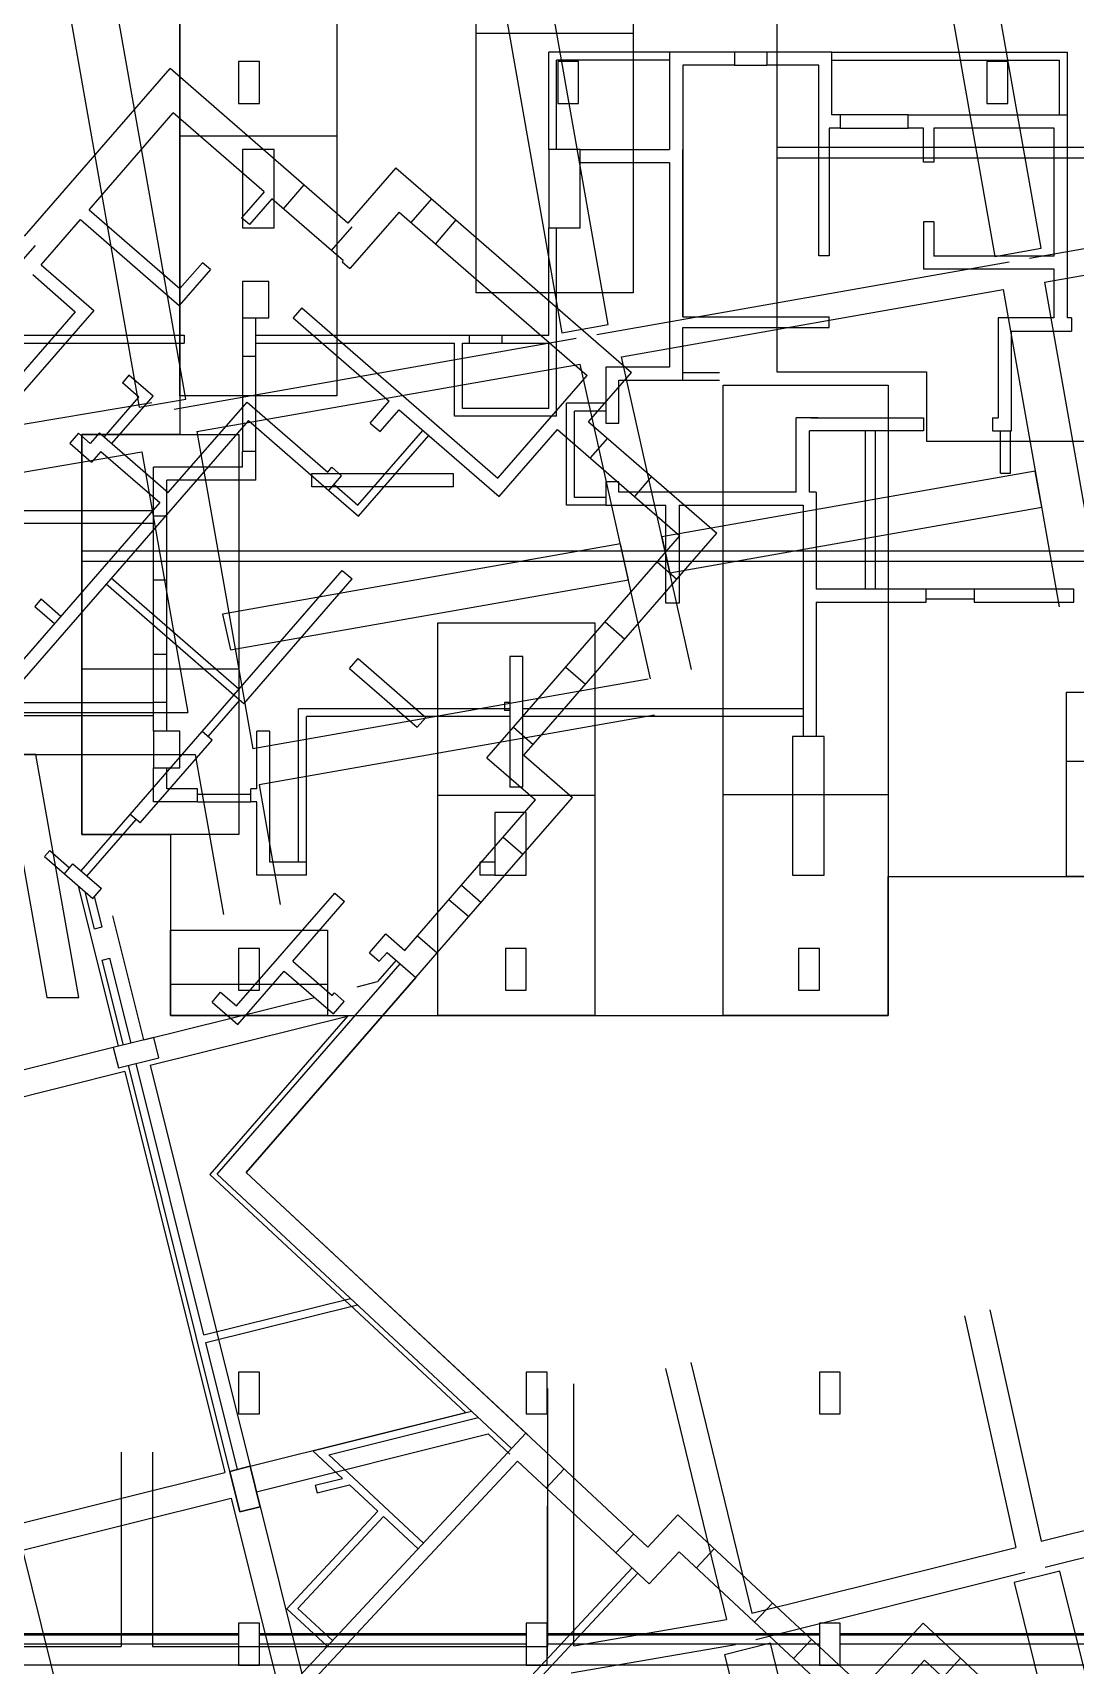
# Model space of a CAD drawing. Header units: metres. Extents: x -681087 to 1033303, y 74272 to 2630761.
# Drawn here: x 154751 to 174675, y 2305004 to 2336212 of the extents above; entities that cross this region are included whole.
import ezdxf

# ---------------------------------------------------------------- set-up
doc = ezdxf.new("R2010")
doc.units = ezdxf.units.M
for name, color, linetype in [('SKELETON_CLEAN', 7, 'Continuous'), ('SKELETON_ISOLATED', 1, 'Continuous'), ('SKELETON_ORIGINAL', 8, 'Continuous')]:
    doc.layers.add(name, color=color, linetype=linetype)

msp = doc.modelspace()

# ---------------------------------------------------------------- linework, layer by layer
at = {"layer": 'SKELETON_CLEAN'}
for p, q in [((171816, 2339419), (173136, 2331934)), ((174023, 2332090), (172703, 2339575)), ((165750, 2330632), (164430, 2338116)), ((163544, 2337960), (164864, 2330476)), ((160563, 2337238), (160563, 2329267)), ((163223, 2331238), (163223, 2337238)), ((166223, 2337238), (166223, 2331238)), ((168973, 2337238), (168973, 2329728)), ((157675, 2329208), (156355, 2336692)), ((155469, 2336536), (156788, 2329052)), ((159084, 2335658), (158684, 2335658)), ((158684, 2335658), (158684, 2334858)), ((159084, 2334858), (159084, 2335658)), ((164613, 2333978), (164613, 2335838)), ((166923, 2335838), (164613, 2335838)), ((164763, 2333978), (164763, 2335688)), ((166923, 2335688), (164763, 2335688)), ((165184, 2335658), (164784, 2335658)), ((164784, 2335658), (164784, 2334858)), ((165184, 2334858), (165184, 2335658)), ((166923, 2335838), (166923, 2333978)), ((168163, 2335838), (166923, 2335838)), ((168163, 2335838), (168163, 2335588)), ((168783, 2335838), (168163, 2335838)), ((168783, 2335838), (168783, 2335588)), ((170023, 2335838), (168783, 2335838)), ((170023, 2334638), (170023, 2335838)), ((170023, 2335838), (174523, 2335838)), ((170023, 2335688), (174373, 2335688)), ((173384, 2335658), (172984, 2335658)), ((172984, 2335658), (172984, 2334858)), ((173384, 2334858), (173384, 2335658)), ((174373, 2334638), (174373, 2335688)), ((174523, 2334638), (174523, 2335838)), ((154593, 2332320), (157378, 2335524)), ((160774, 2332571), (157378, 2335524)), ((168163, 2335588), (167173, 2335588)), ((168163, 2335588), (168783, 2335588)), ((169773, 2335588), (168783, 2335588)), ((169773, 2331948), (169773, 2335588)), ((158684, 2334858), (159084, 2334858)), ((164784, 2334858), (165184, 2334858)), ((172984, 2334858), (173384, 2334858)), ((155830, 2332828), (157437, 2334677)), ((159173, 2333168), (157437, 2334677)), ((170183, 2334388), (169973, 2334388)), ((169973, 2334388), (169973, 2331948)), ((170183, 2334638), (170023, 2334638)), ((170183, 2334638), (170183, 2334388)), ((171483, 2334638), (170183, 2334638)), ((170183, 2334388), (171483, 2334388)), ((171483, 2334388), (171483, 2334638)), ((171483, 2334638), (174523, 2334638)), ((171773, 2334388), (171483, 2334388)), ((171773, 2333733), (171773, 2334388)), ((171973, 2334388), (171973, 2333733)), ((174273, 2334388), (171973, 2334388)), ((174273, 2331938), (174273, 2334388)), ((174523, 2330758), (174523, 2334638)), ((159363, 2333978), (158763, 2333978)), ((158763, 2333978), (158763, 2332478)), ((159363, 2332478), (159363, 2333978)), ((165213, 2333978), (164613, 2333978)), ((164613, 2333978), (164613, 2332478)), ((165213, 2332478), (165213, 2333978)), ((165213, 2333978), (166923, 2333978)), ((161693, 2333628), (160774, 2332571)), ((161693, 2333628), (162840, 2332631)), ((165213, 2333728), (166923, 2333728)), ((166923, 2333728), (166923, 2329818)), ((171973, 2333733), (171773, 2333733)), ((159173, 2333168), (158744, 2332674)), ((155830, 2332828), (157566, 2331319)), ((159324, 2333037), (158895, 2332543)), ((160464, 2332046), (159324, 2333037)), ((154915, 2331775), (155666, 2332640)), ((155666, 2332640), (157553, 2330999)), ((158895, 2332543), (158744, 2332674)), ((160464, 2332046), (160857, 2332499)), ((161752, 2332782), (160814, 2331702)), ((161752, 2332782), (162446, 2332178)), ((162840, 2332631), (162446, 2332178)), ((162840, 2332631), (166191, 2329718)), ((171773, 2332593), (171773, 2331688)), ((171973, 2332593), (171773, 2332593)), ((171973, 2332593), (171973, 2331938)), ((174086, 2331442), (181718, 2332787)), ((158763, 2332478), (159363, 2332478)), ((164613, 2332478), (165213, 2332478)), ((164613, 2330433), (164613, 2332478)), ((160683, 2331856), (160464, 2332046)), ((162446, 2332178), (165345, 2329659)), ((169973, 2331948), (169773, 2331948)), ((174273, 2331938), (171973, 2331938)), ((173136, 2331934), (174023, 2332090)), ((154751, 2331587), (155566, 2330878)), ((154915, 2331775), (155919, 2330903)), ((158147, 2331682), (157553, 2330999)), ((157996, 2331814), (157566, 2331319)), ((158147, 2331682), (157996, 2331814)), ((160683, 2331856), (160663, 2331834)), ((160663, 2331834), (160814, 2331702)), ((174273, 2331688), (171773, 2331688)), ((174273, 2330758), (174273, 2331688)), ((159263, 2331458), (158763, 2331458)), ((158763, 2331458), (158763, 2330758)), ((159263, 2330758), (159263, 2331458)), ((166005, 2330017), (173298, 2331303)), ((173298, 2331303), (174368, 2325237)), ((174086, 2331442), (175156, 2325376)), ((159895, 2330951), (159731, 2330762)), ((159895, 2330951), (163639, 2327697)), ((166223, 2331238), (163223, 2331238)), ((155566, 2330878), (154441, 2329584)), ((155919, 2330903), (154466, 2329231)), ((158763, 2330758), (158763, 2330028)), ((158763, 2330758), (159263, 2330758)), ((159013, 2330028), (159013, 2330758)), ((159731, 2330762), (161565, 2329168)), ((164864, 2330476), (165750, 2330632)), ((167173, 2330778), (169973, 2330778)), ((169973, 2330578), (169973, 2330778)), ((173203, 2330758), (173203, 2328848)), ((174273, 2330758), (173203, 2330758)), ((174603, 2330758), (174523, 2330758)), ((174603, 2330758), (174603, 2330508)), ((149263, 2330428), (157643, 2330428)), ((157643, 2330428), (157643, 2330278)), ((159013, 2330428), (164613, 2330428)), ((167173, 2330578), (169973, 2330578)), ((167173, 2329568), (167173, 2330578)), ((173453, 2328598), (173453, 2330508)), ((173453, 2330508), (174603, 2330508)), ((153563, 2330278), (157643, 2330278)), ((158763, 2330028), (159013, 2330028)), ((158763, 2330028), (158763, 2328208)), ((159013, 2330278), (162813, 2330278)), ((159013, 2328208), (159013, 2330028)), ((162813, 2328878), (162813, 2330278)), ((162963, 2329028), (162963, 2330278)), ((162963, 2330278), (164613, 2330278)), ((164613, 2329028), (164613, 2330278)), ((167340, 2324037), (166005, 2330017)), ((157886, 2328585), (165216, 2329878)), ((166559, 2323863), (165216, 2329878)), ((165371, 2328775), (166191, 2329718)), ((166923, 2329818), (165703, 2329818)), ((165703, 2329818), (165703, 2328748)), ((168973, 2329728), (171828, 2329728)), ((171828, 2329728), (171828, 2328403)), ((156590, 2329663), (156466, 2329520)), ((156782, 2329244), (156466, 2329520)), ((157051, 2329263), (156590, 2329663)), ((163639, 2327697), (165345, 2329659)), ((165953, 2328748), (165953, 2329568)), ((165953, 2329568), (167173, 2329568)), ((167173, 2329568), (167873, 2329568)), ((167943, 2329473), (171098, 2329473)), ((167943, 2317428), (167943, 2329473)), ((171098, 2329473), (171098, 2317428)), ((156120, 2328482), (156782, 2329244)), ((156263, 2328357), (157051, 2329263)), ((156788, 2329052), (157675, 2329208)), ((157342, 2327419), (158848, 2329151)), ((160563, 2329267), (157563, 2329267)), ((158848, 2329151), (160388, 2327813)), ((161201, 2328749), (161565, 2329168)), ((164953, 2327178), (164953, 2329128)), ((165703, 2329128), (164953, 2329128)), ((158873, 2328799), (153234, 2322312)), ((158873, 2328799), (160412, 2327460)), ((161390, 2328585), (161754, 2329004)), ((161754, 2329004), (163663, 2327344)), ((164763, 2328878), (162813, 2328878)), ((164613, 2329028), (162963, 2329028)), ((165103, 2327328), (165103, 2328978)), ((165703, 2328978), (165103, 2328978)), ((165371, 2328775), (166578, 2327725)), ((169343, 2327428), (169343, 2328848)), ((169763, 2328848), (169343, 2328848)), ((169623, 2328848), (171773, 2328848)), ((171773, 2328848), (171773, 2328598)), ((173093, 2328848), (173093, 2328598)), ((173093, 2328848), (173203, 2328848)), ((155626, 2328554), (155462, 2328365)), ((155626, 2328554), (155852, 2328357)), ((157563, 2328533), (155688, 2328533)), ((155688, 2328533), (155688, 2320883)), ((155688, 2328533), (158688, 2328533)), ((156029, 2328561), (155852, 2328357)), ((156029, 2328561), (157342, 2327419)), ((157886, 2328585), (158955, 2322521)), ((158688, 2328533), (158688, 2320883)), ((160964, 2327180), (162207, 2328610)), ((160978, 2326968), (162320, 2328512)), ((161201, 2328749), (161390, 2328585)), ((163663, 2327344), (164779, 2328627)), ((164779, 2328627), (166250, 2327348)), ((165703, 2328748), (165953, 2328748)), ((169593, 2327428), (169593, 2328598)), ((173093, 2328598), (173453, 2328598)), ((173243, 2327793), (173243, 2328598)), ((173433, 2327793), (173433, 2328598)), ((149593, 2326968), (156837, 2328199)), ((155462, 2328365), (155877, 2328004)), ((156054, 2328208), (155877, 2328004)), ((156054, 2328208), (157178, 2327231)), ((156837, 2328199), (157716, 2323216)), ((158763, 2327908), (158763, 2328208)), ((159013, 2328208), (158763, 2328208)), ((159013, 2327658), (159013, 2328208)), ((171828, 2328403), (178777, 2328403)), ((158763, 2327908), (157063, 2327908)), ((157063, 2326968), (157063, 2327908)), ((160388, 2327813), (160466, 2327904)), ((160466, 2327904), (160655, 2327740)), ((173910, 2327832), (166774, 2326573)), ((174032, 2327142), (173910, 2327832)), ((159013, 2327658), (157313, 2327658)), ((157313, 2326968), (157313, 2327658)), ((160083, 2327533), (160083, 2327783)), ((160083, 2327783), (162783, 2327783)), ((162783, 2327533), (160083, 2327533)), ((160412, 2327460), (160655, 2327740)), ((160511, 2327574), (160964, 2327180)), ((162783, 2327783), (162783, 2327533)), ((165953, 2327628), (165703, 2327628)), ((165703, 2327628), (165703, 2327178)), ((165953, 2327428), (165953, 2327628)), ((166578, 2327725), (166250, 2327348)), ((166578, 2327725), (167824, 2326642)), ((173243, 2327793), (173433, 2327793)), ((157178, 2327231), (153045, 2322476)), ((160412, 2327460), (160978, 2326968)), ((165703, 2327328), (165103, 2327328)), ((169343, 2327428), (165953, 2327428)), ((166250, 2327348), (167118, 2326593)), ((169723, 2327428), (169593, 2327428)), ((169723, 2327428), (169723, 2325573)), ((149263, 2327078), (157063, 2327078)), ((157313, 2326968), (157063, 2326968)), ((157063, 2325748), (157063, 2326968)), ((157313, 2325748), (157313, 2326968)), ((165703, 2327178), (164953, 2327178)), ((165703, 2327178), (166853, 2327178)), ((166853, 2325308), (166853, 2327178)), ((166926, 2325889), (174032, 2327142)), ((167103, 2327178), (167103, 2325308)), ((167103, 2327178), (169473, 2327178)), ((169473, 2327178), (169473, 2322758)), ((157063, 2326828), (149513, 2326828)), ((163940, 2322936), (167118, 2326593)), ((164317, 2322608), (167824, 2326642)), ((166774, 2326573), (166926, 2325889)), ((165984, 2326438), (158376, 2325096)), ((166137, 2325754), (165984, 2326438)), ((158595, 2323548), (156153, 2325670)), ((157313, 2325748), (157063, 2325748)), ((157063, 2324328), (157063, 2325748)), ((157313, 2324328), (157313, 2325748)), ((158529, 2324412), (166137, 2325754)), ((158595, 2323548), (160668, 2325933)), ((158784, 2323384), (160857, 2325769)), ((160668, 2325933), (160857, 2325769)), ((154915, 2325389), (154790, 2325245)), ((154915, 2325389), (155292, 2325061)), ((171823, 2325573), (169723, 2325573)), ((169723, 2325323), (171823, 2325323)), ((169723, 2325323), (169723, 2322758)), ((171823, 2325323), (171823, 2325573)), ((172743, 2325573), (171823, 2325573)), ((174643, 2325573), (172743, 2325573)), ((172743, 2325573), (172743, 2325323)), ((172743, 2325323), (174643, 2325323)), ((174643, 2325323), (174643, 2325573)), ((154790, 2325245), (155168, 2324917)), ((158376, 2325096), (158529, 2324412)), ((167103, 2325308), (166853, 2325308)), ((162493, 2324928), (165493, 2324928)), ((162493, 2317428), (162493, 2324928)), ((165493, 2324928), (165493, 2317428)), ((157313, 2324328), (157063, 2324328)), ((157063, 2323408), (157063, 2324328)), ((157313, 2323408), (157313, 2324328)), ((160806, 2324057), (160970, 2324246)), ((160970, 2324246), (162261, 2323124)), ((164118, 2324288), (163868, 2324288)), ((163868, 2324288), (163868, 2321788)), ((164118, 2321788), (164118, 2324288)), ((166510, 2323854), (158955, 2322521)), ((160806, 2324057), (162097, 2322935)), ((157991, 2322854), (158595, 2323548)), ((158784, 2323384), (158595, 2323548)), ((174503, 2323608), (177503, 2323608)), ((174503, 2320083), (174503, 2323608)), ((149263, 2323158), (157063, 2323158)), ((149513, 2323408), (157063, 2323408)), ((149593, 2323216), (157716, 2323216)), ((157313, 2323408), (157063, 2323408)), ((157063, 2322858), (157063, 2323408)), ((157313, 2322858), (157313, 2323408)), ((166632, 2323164), (159077, 2321832)), ((163868, 2323288), (159833, 2323288)), ((159833, 2320358), (159833, 2323288)), ((163868, 2323138), (159983, 2323138)), ((159983, 2320358), (159983, 2323138)), ((163868, 2323408), (163768, 2323408)), ((163768, 2323408), (163768, 2323258)), ((163868, 2323258), (163768, 2323258)), ((156614, 2321269), (157991, 2322854)), ((157563, 2322858), (157063, 2322858)), ((157063, 2322858), (157063, 2322158)), ((157563, 2322158), (157563, 2322858)), ((158180, 2322690), (157991, 2322854)), ((159283, 2322858), (159033, 2322858)), ((159033, 2321758), (159033, 2322858)), ((159283, 2320358), (159283, 2322858)), ((162097, 2322935), (162261, 2323124)), ((163431, 2322352), (163940, 2322936)), ((163940, 2322936), (164317, 2322608)), ((156802, 2321105), (158180, 2322690)), ((164137, 2322401), (164317, 2322608)), ((169873, 2322758), (169273, 2322758)), ((169273, 2322758), (169273, 2320108)), ((169873, 2320108), (169873, 2322758)), ((149596, 2322416), (157857, 2322416)), ((154811, 2322416), (154202, 2322416)), ((154202, 2322416), (155020, 2317771)), ((155630, 2317771), (154811, 2322416)), ((157857, 2322416), (158396, 2319356)), ((163431, 2322352), (164360, 2321545)), ((164137, 2322401), (165065, 2321594)), ((157063, 2322158), (157563, 2322158)), ((157063, 2321508), (157063, 2322158)), ((157313, 2321758), (157313, 2322158)), ((157898, 2321758), (157313, 2321758)), ((157898, 2321508), (157898, 2321758)), ((159033, 2321758), (158918, 2321758)), ((158918, 2321508), (158918, 2321758)), ((159077, 2321832), (159480, 2319547)), ((162480, 2318620), (165065, 2321594)), ((164118, 2321788), (163868, 2321788)), ((155675, 2320190), (156614, 2321269)), ((156802, 2321105), (156614, 2321269)), ((157898, 2321508), (157063, 2321508)), ((157898, 2321508), (158918, 2321508)), ((159033, 2321508), (158918, 2321508)), ((159033, 2320108), (159033, 2321508)), ((162103, 2318948), (164360, 2321545)), ((164183, 2321308), (163583, 2321308)), ((163583, 2321308), (163583, 2320108)), ((164183, 2320108), (164183, 2321308)), ((155688, 2320883), (157384, 2320883)), ((158688, 2320883), (155688, 2320883)), ((157384, 2320883), (157384, 2317428)), ((155078, 2320577), (154979, 2320463)), ((154979, 2320463), (155357, 2320135)), ((155078, 2320577), (155455, 2320249)), ((159983, 2320358), (159283, 2320358)), ((159983, 2320108), (159983, 2320358)), ((163303, 2320108), (163303, 2320358)), ((163583, 2320358), (163303, 2320358)), ((155357, 2320135), (155521, 2320324)), ((155357, 2320135), (155900, 2319663)), ((155521, 2320324), (156064, 2319852)), ((159983, 2320108), (159033, 2320108)), ((163583, 2320108), (163303, 2320108)), ((163583, 2320108), (164183, 2320108)), ((169273, 2320108), (169873, 2320108)), ((171098, 2317428), (171098, 2320083)), ((171098, 2320083), (183251, 2320083)), ((177503, 2320083), (174503, 2320083)), ((156388, 2316837), (155624, 2319903)), ((155932, 2319084), (155756, 2319788)), ((155900, 2319663), (156064, 2319852)), ((156078, 2319120), (155933, 2319701)), ((158645, 2317608), (160522, 2319766)), ((160522, 2319766), (160710, 2319602)), ((159720, 2318463), (160710, 2319602)), ((155932, 2319084), (156078, 2319120)), ((156873, 2316958), (156282, 2319331)), ((157384, 2319058), (160384, 2319058)), ((157384, 2317428), (157384, 2319058)), ((160384, 2319058), (160384, 2317428)), ((161186, 2318626), (161498, 2318984)), ((161498, 2318984), (161860, 2318669)), ((161860, 2318669), (162103, 2318948)), ((162103, 2318948), (162480, 2318620)), ((156082, 2318482), (156228, 2318518)), ((156486, 2316861), (156082, 2318482)), ((156632, 2316898), (156228, 2318518)), ((159084, 2318708), (158684, 2318708)), ((158684, 2318708), (158684, 2317908)), ((159084, 2317908), (159084, 2318708)), ((159720, 2318463), (160474, 2317807)), ((161186, 2318626), (161375, 2318462)), ((161696, 2318481), (161341, 2318072)), ((161375, 2318462), (161522, 2318631)), ((161522, 2318631), (162073, 2318152)), ((162073, 2318152), (162480, 2318620)), ((164184, 2318708), (163784, 2318708)), ((163784, 2318708), (163784, 2317908)), ((164184, 2317908), (164184, 2318708)), ((169784, 2318708), (169384, 2318708)), ((169384, 2318708), (169384, 2317908)), ((169784, 2317908), (169784, 2318708)), ((158277, 2314394), (161771, 2318415)), ((158670, 2317255), (159556, 2318274)), ((162073, 2318152), (158832, 2314424)), ((159556, 2318274), (160499, 2317454)), ((158179, 2317682), (158343, 2317870)), ((158343, 2317870), (158645, 2317608)), ((158684, 2317908), (159084, 2317908)), ((160474, 2317807), (160517, 2317856)), ((160517, 2317856), (160706, 2317692)), ((160952, 2317975), (161341, 2318072)), ((163784, 2317908), (164184, 2317908)), ((169384, 2317908), (169784, 2317908)), ((155020, 2317771), (155630, 2317771)), ((156873, 2316958), (160134, 2317771)), ((158179, 2317682), (158670, 2317255)), ((160499, 2317454), (160706, 2317692)), ((156995, 2316473), (160769, 2317414)), ((157384, 2317428), (171098, 2317428)), ((160384, 2317428), (157384, 2317428)), ((160769, 2317414), (158138, 2314387)), ((165493, 2317428), (162493, 2317428)), ((171098, 2317428), (167943, 2317428)), ((157068, 2317007), (156292, 2316813)), ((157165, 2316618), (157068, 2317007)), ((156388, 2316837), (152401, 2315843)), ((156292, 2316813), (156389, 2316425)), ((156389, 2316425), (157165, 2316618)), ((156510, 2316352), (152619, 2315382)), ((156510, 2316352), (158421, 2308687)), ((158518, 2308711), (156583, 2316473)), ((158023, 2311318), (156728, 2316510)), ((156995, 2316473), (158906, 2308808)), ((158138, 2314387), (163021, 2309834)), ((163902, 2309148), (158277, 2314394)), ((158023, 2311318), (160826, 2312017)), ((158059, 2311173), (160957, 2311895)), ((172555, 2311687), (173539, 2307255)), ((173043, 2311796), (174024, 2307376)), ((158664, 2308747), (158059, 2311173)), ((166844, 2310675), (168010, 2305881)), ((167330, 2310793), (168496, 2305998)), ((159084, 2310608), (158684, 2310608)), ((158684, 2310608), (158684, 2309808)), ((159084, 2309808), (159084, 2310608)), ((164584, 2310608), (164184, 2310608)), ((164184, 2310608), (164184, 2309808)), ((164584, 2309808), (164584, 2310608)), ((165093, 2305378), (165093, 2310383)), ((170184, 2310608), (169784, 2310608)), ((169784, 2310608), (169784, 2309808)), ((170184, 2309808), (170184, 2310608)), ((158684, 2309808), (159084, 2309808)), ((158906, 2308808), (163021, 2309834)), ((160105, 2309107), (163137, 2309862)), ((160410, 2309028), (163267, 2309740)), ((164184, 2309808), (164584, 2309808)), ((169784, 2309808), (170184, 2309808)), ((164175, 2309441), (155971, 2300643)), ((159027, 2308323), (163457, 2309427)), ((163457, 2309427), (163871, 2309041)), ((164175, 2309441), (166508, 2307265)), ((160672, 2308578), (160105, 2309107)), ((174024, 2307376), (181454, 2309228)), ((156443, 2309076), (156443, 2305366)), ((157043, 2309076), (157043, 2305366)), ((158518, 2308711), (158906, 2308808)), ((158906, 2308808), (159100, 2308031)), ((160150, 2304758), (164017, 2308905)), ((162218, 2307342), (160410, 2309028)), ((164017, 2308905), (166533, 2306559)), ((146816, 2305793), (158421, 2308687)), ((158712, 2307935), (158518, 2308711)), ((160151, 2308448), (160672, 2308578)), ((154554, 2307207), (158542, 2308202)), ((158542, 2308202), (159415, 2304703)), ((159027, 2308323), (159908, 2304791)), ((160151, 2308448), (160187, 2308302)), ((160187, 2308303), (160803, 2308456)), ((161348, 2307948), (160803, 2308456)), ((159100, 2308031), (158712, 2307935)), ((159608, 2306083), (161348, 2307948)), ((159820, 2306091), (161457, 2307846)), ((162115, 2307232), (161457, 2307846)), ((166508, 2307265), (167081, 2307880)), ((167081, 2307880), (170621, 2304579)), ((168496, 2305998), (173539, 2307255)), ((154554, 2307207), (156405, 2299784)), ((166533, 2306559), (167106, 2307173)), ((167106, 2307173), (170645, 2303872)), ((163510, 2303977), (166204, 2306866)), ((163722, 2303984), (166313, 2306763)), ((174378, 2306804), (173504, 2306586)), ((176264, 2299235), (174378, 2306804)), ((173504, 2306586), (175391, 2299018)), ((160376, 2305367), (159608, 2306083)), ((160479, 2305477), (159820, 2306091)), ((159084, 2305808), (158684, 2305808)), ((158684, 2305808), (158684, 2305008)), ((159084, 2305008), (159084, 2305808)), ((164584, 2305808), (164184, 2305808)), ((164184, 2305808), (164184, 2305008)), ((165093, 2305378), (168010, 2305881)), ((170184, 2305808), (169784, 2305808)), ((169784, 2305808), (169784, 2305008)), ((170184, 2305008), (170184, 2305808)), ((171766, 2305808), (170621, 2304579)), ((176476, 2301415), (171766, 2305808)), ((148943, 2305366), (156443, 2305366)), ((157043, 2305366), (164593, 2305366)), ((168847, 2305425), (167974, 2305207)), ((170733, 2297857), (168847, 2305425)), ((167974, 2305207), (169860, 2297639)), ((170645, 2303872), (171791, 2305101)), ((171791, 2305101), (175770, 2301391)), ((158684, 2305008), (159084, 2305008)), ((164184, 2305008), (164584, 2305008)), ((169784, 2305008), (170184, 2305008))]:
    msp.add_line(p, q, dxfattribs=at)
at = {"layer": 'SKELETON_ISOLATED'}
for p, q in [((163223, 2336204), (166223, 2336204)), ((157563, 2334240), (160563, 2334240)), ((168973, 2334022), (178777, 2334022)), ((168973, 2333822), (178777, 2333822)), ((157563, 2333252), (157563, 2332885)), ((159543, 2332847), (159937, 2333300)), ((167173, 2333183), (167173, 2332378)), ((173802, 2331899), (181878, 2333323)), ((162372, 2333038), (161979, 2332585)), ((164763, 2329583), (164763, 2332478)), ((154797, 2332143), (154469, 2331766)), ((165530, 2330441), (173408, 2331830)), ((157454, 2329017), (165136, 2330371)), ((163093, 2330428), (163093, 2330278)), ((163713, 2330428), (163713, 2330278)), ((167173, 2329718), (167873, 2329718)), ((149793, 2327915), (157029, 2329145)), ((165733, 2328460), (165405, 2328082)), ((171708, 2328598), (169658, 2328598)), ((170658, 2328598), (170658, 2325573)), ((170848, 2328598), (170848, 2325573)), ((155688, 2326308), (186573, 2326308)), ((155688, 2326108), (186573, 2326108)), ((166685, 2326095), (167063, 2325767)), ((158693, 2323661), (156252, 2325784)), ((172743, 2325383), (171823, 2325383)), ((165688, 2324948), (166066, 2324620)), ((164937, 2324084), (165314, 2323756)), ((155688, 2324051), (158688, 2324051)), ((158105, 2322755), (158708, 2323450)), ((169473, 2323288), (164118, 2323288)), ((169473, 2323138), (164118, 2323138)), ((174503, 2322285), (177503, 2322285)), ((157898, 2321658), (158918, 2321658)), ((162493, 2321635), (165493, 2321635)), ((167943, 2321647), (171098, 2321647)), ((155789, 2320091), (156727, 2321170)), ((163743, 2320835), (164120, 2320507)), ((162943, 2319914), (163320, 2319586)), ((162706, 2319643), (163084, 2319315)), ((157384, 2318024), (160384, 2318024)), ((161503, 2311932), (161522, 2311915)), ((164906, 2308759), (164565, 2308393)), ((174100, 2306879), (181669, 2308766)), ((164588, 2305187), (164588, 2308051)), ((166237, 2307518), (165896, 2307152)), ((167435, 2306866), (167776, 2307232)), ((168570, 2305500), (173712, 2306783)), ((168546, 2305830), (168887, 2306195)), ((158684, 2305608), (150884, 2305608)), ((158684, 2305578), (150884, 2305578)), ((158684, 2305408), (150884, 2305408)), ((164184, 2305593), (159084, 2305593)), ((164184, 2305408), (159084, 2305408)), ((169784, 2305593), (164584, 2305593)), ((169784, 2305408), (164584, 2305408)), ((165043, 2304862), (168182, 2305403)), ((169292, 2305134), (169633, 2305500)), ((175934, 2305593), (170184, 2305593)), ((175934, 2305408), (170184, 2305408)), ((172142, 2304773), (172483, 2305139)), ((197599, 2305008), (168101, 2305008))]:
    msp.add_line(p, q, dxfattribs=at)
at = {"layer": 'SKELETON_ORIGINAL'}
for p, q in [((171816, 2339419), (173136, 2331934)), ((174023, 2332090), (172703, 2339575)), ((165750, 2330632), (164430, 2338116)), ((163544, 2337960), (164864, 2330476)), ((157563, 2337238), (157563, 2328533)), ((157563, 2329267), (157563, 2337238)), ((157563, 2337238), (157563, 2328533)), ((160563, 2337238), (160563, 2329267)), ((163223, 2331238), (163223, 2337238)), ((166223, 2337238), (166223, 2331238)), ((168973, 2337238), (168973, 2329728)), ((157675, 2329208), (156355, 2336692)), ((155469, 2336536), (156788, 2329052)), ((163223, 2336204), (166223, 2336204)), ((159084, 2335658), (158684, 2335658)), ((158684, 2335658), (158684, 2334858)), ((159084, 2334858), (159084, 2335658)), ((164613, 2333978), (164613, 2335838)), ((166923, 2335838), (164613, 2335838)), ((164763, 2333978), (164763, 2335688)), ((166923, 2335688), (164763, 2335688)), ((165184, 2335658), (164784, 2335658)), ((164784, 2335658), (164784, 2334858)), ((165184, 2334858), (165184, 2335658)), ((166923, 2335838), (166923, 2333978)), ((168163, 2335838), (166923, 2335838)), ((168163, 2335838), (168163, 2335588)), ((168783, 2335838), (168163, 2335838)), ((168783, 2335838), (168783, 2335588)), ((170023, 2335838), (168783, 2335838)), ((170023, 2334638), (170023, 2335838)), ((170023, 2335838), (174523, 2335838)), ((170023, 2335688), (174373, 2335688)), ((173384, 2335658), (172984, 2335658)), ((172984, 2335658), (172984, 2334858)), ((173384, 2334858), (173384, 2335658)), ((174373, 2334638), (174373, 2335688)), ((174523, 2334638), (174523, 2335838)), ((154593, 2332320), (157378, 2335524)), ((160774, 2332571), (157378, 2335524)), ((167173, 2335588), (167173, 2330778)), ((168163, 2335588), (167173, 2335588)), ((168163, 2335588), (168783, 2335588)), ((169773, 2335588), (168783, 2335588)), ((169773, 2331948), (169773, 2335588)), ((158684, 2334858), (159084, 2334858)), ((164784, 2334858), (165184, 2334858)), ((172984, 2334858), (173384, 2334858)), ((155830, 2332828), (157437, 2334677)), ((159173, 2333168), (157437, 2334677)), ((170183, 2334388), (169973, 2334388)), ((169973, 2334388), (169973, 2331948)), ((170183, 2334638), (170023, 2334638)), ((170183, 2334638), (170183, 2334388)), ((171483, 2334638), (170183, 2334638)), ((170183, 2334388), (171483, 2334388)), ((171483, 2334388), (171483, 2334638)), ((171483, 2334638), (174523, 2334638)), ((171773, 2334388), (171483, 2334388)), ((171773, 2333733), (171773, 2334388)), ((171973, 2334388), (171973, 2333733)), ((174273, 2334388), (171973, 2334388)), ((174273, 2331938), (174273, 2334388)), ((174523, 2330758), (174523, 2334638)), ((157563, 2334240), (160563, 2334240)), ((159363, 2333978), (158763, 2333978)), ((158763, 2333978), (158763, 2332478)), ((159363, 2333978), (158763, 2333978)), ((158763, 2333978), (158763, 2332478)), ((159363, 2332478), (159363, 2333978)), ((159363, 2332478), (159363, 2333978)), ((165213, 2333978), (164613, 2333978)), ((164613, 2333978), (164613, 2332478)), ((165213, 2333978), (164613, 2333978)), ((164613, 2333978), (164613, 2332478)), ((165213, 2332478), (165213, 2333978)), ((165213, 2332478), (165213, 2333978)), ((165213, 2333978), (166923, 2333978)), ((167173, 2330778), (167173, 2333978)), ((168973, 2334022), (178777, 2334022)), ((168973, 2333822), (178777, 2333822)), ((161693, 2333628), (160774, 2332571)), ((161693, 2333628), (162840, 2332631)), ((165213, 2333728), (166923, 2333728)), ((166923, 2333728), (166923, 2329818)), ((171973, 2333733), (171773, 2333733)), ((159173, 2333168), (158744, 2332674)), ((159543, 2332847), (159937, 2333300)), ((173802, 2331899), (181878, 2333323)), ((155830, 2332828), (157566, 2331319)), ((159324, 2333037), (158895, 2332543)), ((160464, 2332046), (159324, 2333037)), ((162372, 2333038), (161979, 2332585)), ((154915, 2331775), (155666, 2332640)), ((155666, 2332640), (157553, 2330999)), ((158895, 2332543), (158744, 2332674)), ((160464, 2332046), (160857, 2332499)), ((161752, 2332782), (160814, 2331702)), ((161752, 2332782), (162446, 2332178)), ((162840, 2332631), (162446, 2332178)), ((162840, 2332631), (166191, 2329718)), ((171773, 2332593), (171773, 2331688)), ((171973, 2332593), (171773, 2332593)), ((171973, 2332593), (171973, 2331938)), ((174086, 2331442), (181718, 2332787)), ((158763, 2332478), (159363, 2332478)), ((158763, 2332478), (159363, 2332478)), ((164613, 2332478), (165213, 2332478)), ((164613, 2330428), (164613, 2332478)), ((164613, 2332478), (165213, 2332478)), ((164613, 2330438), (164613, 2332478)), ((164763, 2328878), (164763, 2332478)), ((164763, 2330288), (164763, 2332478)), ((154797, 2332143), (154469, 2331766)), ((160683, 2331856), (160464, 2332046)), ((162446, 2332178), (165345, 2329659)), ((169973, 2331948), (169773, 2331948)), ((174273, 2331938), (171973, 2331938)), ((173136, 2331934), (174023, 2332090)), ((154751, 2331587), (155566, 2330878)), ((154915, 2331775), (155919, 2330903)), ((158147, 2331682), (157553, 2330999)), ((157996, 2331814), (157566, 2331319)), ((158147, 2331682), (157996, 2331814)), ((160683, 2331856), (160663, 2331834)), ((160663, 2331834), (160814, 2331702)), ((165530, 2330441), (173408, 2331830)), ((174273, 2331688), (171773, 2331688)), ((174273, 2330758), (174273, 2331688)), ((159263, 2331458), (158763, 2331458)), ((158763, 2331458), (158763, 2330758)), ((159263, 2330758), (159263, 2331458)), ((166005, 2330017), (173298, 2331303)), ((173298, 2331303), (174368, 2325237)), ((174086, 2331442), (175156, 2325376)), ((159895, 2330951), (159731, 2330762)), ((159895, 2330951), (163639, 2327697)), ((166223, 2331238), (163223, 2331238)), ((155566, 2330878), (154441, 2329584)), ((155919, 2330903), (154466, 2329231)), ((158763, 2330758), (158763, 2330028)), ((158763, 2330758), (159263, 2330758)), ((159013, 2330028), (159013, 2330758)), ((159731, 2330762), (161565, 2329168)), ((164864, 2330476), (165750, 2330632)), ((167173, 2330778), (169973, 2330778)), ((169973, 2330578), (169973, 2330778)), ((173203, 2330758), (173203, 2328848)), ((174273, 2330758), (173203, 2330758)), ((174603, 2330758), (174523, 2330758)), ((174603, 2330758), (174603, 2330508)), ((149263, 2330428), (157643, 2330428)), ((157454, 2329017), (165136, 2330371)), ((157643, 2330428), (157643, 2330278)), ((159013, 2330428), (164613, 2330428)), ((163093, 2330428), (163093, 2330278)), ((163713, 2330428), (163713, 2330278)), ((167173, 2330578), (169973, 2330578)), ((167173, 2329568), (167173, 2330578)), ((173453, 2328598), (173453, 2330508)), ((173453, 2330508), (174603, 2330508)), ((153563, 2330278), (157643, 2330278)), ((158763, 2330028), (159013, 2330028)), ((158763, 2330028), (158763, 2328208)), ((159013, 2330278), (162813, 2330278)), ((159013, 2328208), (159013, 2330028)), ((162813, 2328878), (162813, 2330278)), ((162963, 2329028), (162963, 2330278)), ((162963, 2330278), (164613, 2330278)), ((164613, 2329028), (164613, 2330278)), ((167340, 2324037), (166005, 2330017)), ((157886, 2328585), (165216, 2329878)), ((166559, 2323863), (165216, 2329878)), ((165371, 2328775), (166191, 2329718)), ((166923, 2329818), (165703, 2329818)), ((165703, 2329818), (165703, 2328748)), ((167173, 2329718), (167873, 2329718)), ((168973, 2329728), (171828, 2329728)), ((171828, 2329728), (171828, 2328403)), ((156590, 2329663), (156466, 2329520)), ((156782, 2329244), (156466, 2329520)), ((157051, 2329263), (156590, 2329663)), ((163639, 2327697), (165345, 2329659)), ((165953, 2328748), (165953, 2329568)), ((165953, 2329568), (167173, 2329568)), ((167173, 2329568), (167873, 2329568)), ((167943, 2329473), (171098, 2329473)), ((167943, 2317428), (167943, 2329473)), ((171098, 2329473), (171098, 2317428)), ((149793, 2327915), (157029, 2329145)), ((156120, 2328482), (156782, 2329244)), ((156263, 2328357), (157051, 2329263)), ((156788, 2329052), (157675, 2329208)), ((157342, 2327419), (158848, 2329151)), ((160563, 2329267), (157563, 2329267)), ((158848, 2329151), (160388, 2327813)), ((161201, 2328749), (161565, 2329168)), ((164953, 2327178), (164953, 2329128)), ((165703, 2329128), (164953, 2329128)), ((158873, 2328799), (153234, 2322312)), ((158873, 2328799), (160412, 2327460)), ((161390, 2328585), (161754, 2329004)), ((161754, 2329004), (163663, 2327344)), ((164763, 2328878), (162813, 2328878)), ((164613, 2329028), (162963, 2329028)), ((165103, 2327328), (165103, 2328978)), ((165703, 2328978), (165103, 2328978)), ((165371, 2328775), (166578, 2327725)), ((169343, 2327428), (169343, 2328848)), ((169763, 2328848), (169343, 2328848)), ((169623, 2328848), (171773, 2328848)), ((171773, 2328848), (171773, 2328598)), ((173093, 2328848), (173093, 2328598)), ((173093, 2328848), (173203, 2328848)), ((155626, 2328554), (155462, 2328365)), ((155626, 2328554), (155852, 2328357)), ((157563, 2328533), (155688, 2328533)), ((155688, 2328533), (155688, 2320883)), ((155688, 2328533), (158688, 2328533)), ((155688, 2320883), (155688, 2328533)), ((157563, 2328533), (155688, 2328533)), ((155688, 2328533), (155688, 2320883)), ((156029, 2328561), (155852, 2328357)), ((156029, 2328561), (157342, 2327419)), ((157886, 2328585), (158955, 2322521)), ((158688, 2328533), (158688, 2320883)), ((160964, 2327180), (162207, 2328610)), ((160978, 2326968), (162320, 2328512)), ((161201, 2328749), (161390, 2328585)), ((163663, 2327344), (164779, 2328627)), ((164779, 2328627), (166250, 2327348)), ((165733, 2328460), (165405, 2328082)), ((165703, 2328748), (165953, 2328748)), ((169593, 2327428), (169593, 2328598)), ((171643, 2328598), (169593, 2328598)), ((171773, 2328598), (169723, 2328598)), ((170658, 2328598), (170658, 2325573)), ((170848, 2328598), (170848, 2325573)), ((173093, 2328598), (173453, 2328598)), ((173243, 2327793), (173243, 2328598)), ((173433, 2327793), (173433, 2328598)), ((149593, 2326968), (156837, 2328199)), ((155462, 2328365), (155877, 2328004)), ((156054, 2328208), (155877, 2328004)), ((156054, 2328208), (157178, 2327231)), ((156837, 2328199), (157716, 2323216)), ((158763, 2327908), (158763, 2328208)), ((159013, 2328208), (158763, 2328208)), ((159013, 2327658), (159013, 2328208)), ((171828, 2328403), (178777, 2328403)), ((158763, 2327908), (157063, 2327908)), ((157063, 2326968), (157063, 2327908)), ((160388, 2327813), (160466, 2327904)), ((160466, 2327904), (160655, 2327740)), ((173910, 2327832), (166774, 2326573)), ((174032, 2327142), (173910, 2327832)), ((159013, 2327658), (157313, 2327658)), ((157313, 2326968), (157313, 2327658)), ((160083, 2327533), (160083, 2327783)), ((160083, 2327783), (162783, 2327783)), ((162783, 2327533), (160083, 2327533)), ((160412, 2327460), (160655, 2327740)), ((160511, 2327574), (160964, 2327180)), ((162783, 2327783), (162783, 2327533)), ((165953, 2327628), (165703, 2327628)), ((165703, 2327628), (165703, 2327178)), ((165953, 2327428), (165953, 2327628)), ((166578, 2327725), (166250, 2327348)), ((166578, 2327725), (167824, 2326642)), ((173243, 2327793), (173433, 2327793)), ((157178, 2327231), (153045, 2322476)), ((160412, 2327460), (160978, 2326968)), ((165703, 2327328), (165103, 2327328)), ((169343, 2327428), (165953, 2327428)), ((166250, 2327348), (167118, 2326593)), ((169723, 2327428), (169593, 2327428)), ((169723, 2327428), (169723, 2325573)), ((149263, 2327078), (157063, 2327078)), ((157313, 2326968), (157063, 2326968)), ((157063, 2325748), (157063, 2326968)), ((157313, 2325748), (157313, 2326968)), ((165703, 2327178), (164953, 2327178)), ((165703, 2327178), (166853, 2327178)), ((166853, 2325308), (166853, 2327178)), ((166926, 2325889), (174032, 2327142)), ((167103, 2327178), (167103, 2325308)), ((167103, 2327178), (169473, 2327178)), ((169473, 2327178), (169473, 2322758)), ((157063, 2326828), (149513, 2326828)), ((163940, 2322936), (167118, 2326593)), ((164317, 2322608), (167824, 2326642)), ((166774, 2326573), (166926, 2325889)), ((155688, 2326308), (186573, 2326308)), ((165984, 2326438), (158376, 2325096)), ((166137, 2325754), (165984, 2326438)), ((155688, 2326108), (186573, 2326108)), ((166685, 2326095), (167063, 2325767)), ((158595, 2323548), (156153, 2325670)), ((158693, 2323661), (156252, 2325784)), ((157313, 2325748), (157063, 2325748)), ((157063, 2324328), (157063, 2325748)), ((157313, 2324328), (157313, 2325748)), ((158529, 2324412), (166137, 2325754)), ((158595, 2323548), (160668, 2325933)), ((158784, 2323384), (160857, 2325769)), ((160668, 2325933), (160857, 2325769)), ((154915, 2325389), (154790, 2325245)), ((154915, 2325389), (155292, 2325061)), ((171823, 2325573), (169723, 2325573)), ((169723, 2325323), (171823, 2325323)), ((169723, 2325323), (169723, 2322758)), ((171823, 2325323), (171823, 2325573)), ((172743, 2325573), (171823, 2325573)), ((172743, 2325383), (171823, 2325383)), ((174643, 2325573), (172743, 2325573)), ((172743, 2325573), (172743, 2325323)), ((172743, 2325323), (174643, 2325323)), ((174643, 2325323), (174643, 2325573)), ((154790, 2325245), (155168, 2324917)), ((158376, 2325096), (158529, 2324412)), ((167103, 2325308), (166853, 2325308)), ((162493, 2324928), (165493, 2324928)), ((162493, 2317428), (162493, 2324928)), ((165493, 2324928), (165493, 2317428)), ((165688, 2324948), (166066, 2324620)), ((157313, 2324328), (157063, 2324328)), ((157063, 2323408), (157063, 2324328)), ((157313, 2323408), (157313, 2324328)), ((160806, 2324057), (160970, 2324246)), ((160970, 2324246), (162261, 2323124)), ((164118, 2324288), (163868, 2324288)), ((163868, 2324288), (163868, 2321788)), ((164118, 2321788), (164118, 2324288)), ((164937, 2324084), (165314, 2323756)), ((155688, 2324051), (158688, 2324051)), ((166510, 2323854), (158955, 2322521)), ((160806, 2324057), (162097, 2322935)), ((157991, 2322854), (158595, 2323548)), ((158105, 2322755), (158708, 2323450)), ((158784, 2323384), (158595, 2323548)), ((174503, 2323608), (177503, 2323608)), ((174503, 2320083), (174503, 2323608)), ((174503, 2323608), (177503, 2323608)), ((174503, 2320083), (174503, 2323608)), ((149263, 2323158), (157063, 2323158)), ((149513, 2323408), (157063, 2323408)), ((149593, 2323216), (157716, 2323216)), ((157313, 2323408), (157063, 2323408)), ((157063, 2322858), (157063, 2323408)), ((157313, 2322858), (157313, 2323408)), ((166632, 2323164), (159077, 2321832)), ((163868, 2323288), (159833, 2323288)), ((159833, 2320358), (159833, 2323288)), ((163868, 2323138), (159983, 2323138)), ((159983, 2320358), (159983, 2323138)), ((163868, 2323408), (163768, 2323408)), ((163768, 2323408), (163768, 2323258)), ((163868, 2323258), (163768, 2323258)), ((169473, 2323288), (164118, 2323288)), ((169473, 2323138), (164118, 2323138)), ((156614, 2321269), (157991, 2322854)), ((157563, 2322858), (157063, 2322858)), ((157063, 2322858), (157063, 2322158)), ((157563, 2322158), (157563, 2322858)), ((158180, 2322690), (157991, 2322854)), ((159283, 2322858), (159033, 2322858)), ((159033, 2321758), (159033, 2322858)), ((159283, 2320358), (159283, 2322858)), ((162097, 2322935), (162261, 2323124)), ((163431, 2322352), (163940, 2322936)), ((163940, 2322936), (164317, 2322608)), ((156802, 2321105), (158180, 2322690)), ((164137, 2322401), (164317, 2322608)), ((169873, 2322758), (169273, 2322758)), ((169273, 2322758), (169273, 2320108)), ((169873, 2322758), (169273, 2322758)), ((169273, 2322758), (169273, 2320108)), ((169873, 2320108), (169873, 2322758)), ((169873, 2320108), (169873, 2322758)), ((149596, 2322416), (157857, 2322416)), ((154811, 2322416), (154202, 2322416)), ((154202, 2322416), (155020, 2317771)), ((155630, 2317771), (154811, 2322416)), ((157857, 2322416), (158396, 2319356)), ((163431, 2322352), (164360, 2321545)), ((164137, 2322401), (165065, 2321594)), ((174503, 2322285), (177503, 2322285)), ((157063, 2322158), (157563, 2322158)), ((157063, 2321508), (157063, 2322158)), ((157313, 2321758), (157313, 2322158)), ((157898, 2321758), (157313, 2321758)), ((157898, 2321508), (157898, 2321758)), ((157898, 2321658), (158918, 2321658)), ((159033, 2321758), (158918, 2321758)), ((158918, 2321508), (158918, 2321758)), ((159077, 2321832), (159480, 2319547)), ((162480, 2318620), (165065, 2321594)), ((162493, 2321635), (165493, 2321635)), ((164118, 2321788), (163868, 2321788)), ((167943, 2321647), (171098, 2321647)), ((155675, 2320190), (156614, 2321269)), ((156802, 2321105), (156614, 2321269)), ((157898, 2321508), (157063, 2321508)), ((157898, 2321508), (158918, 2321508)), ((159033, 2321508), (158918, 2321508)), ((159033, 2320108), (159033, 2321508)), ((162103, 2318948), (164360, 2321545)), ((164183, 2321308), (163583, 2321308)), ((163583, 2321308), (163583, 2320108)), ((164183, 2321308), (163583, 2321308)), ((163583, 2321308), (163583, 2320108)), ((164183, 2320108), (164183, 2321308)), ((164183, 2320108), (164183, 2321308)), ((155789, 2320091), (156727, 2321170)), ((155688, 2320883), (157384, 2320883)), ((158688, 2320883), (155688, 2320883)), ((155688, 2320883), (157384, 2320883)), ((157384, 2320883), (157384, 2317428)), ((157384, 2320883), (157384, 2317428)), ((163743, 2320835), (164120, 2320507)), ((155078, 2320577), (154979, 2320463)), ((154979, 2320463), (155357, 2320135)), ((155078, 2320577), (155455, 2320249)), ((159983, 2320358), (159283, 2320358)), ((159983, 2320108), (159983, 2320358)), ((163303, 2320108), (163303, 2320358)), ((163583, 2320358), (163303, 2320358)), ((155357, 2320135), (155521, 2320324)), ((155357, 2320135), (155900, 2319663)), ((155521, 2320324), (156064, 2319852)), ((159983, 2320108), (159033, 2320108)), ((163583, 2320108), (163303, 2320108)), ((163583, 2320108), (164183, 2320108)), ((163583, 2320108), (164183, 2320108)), ((169273, 2320108), (169873, 2320108)), ((169273, 2320108), (169873, 2320108)), ((171098, 2317428), (171098, 2320083)), ((171098, 2320083), (183251, 2320083)), ((171098, 2317428), (171098, 2320083)), ((171098, 2320083), (183251, 2320083)), ((177503, 2320083), (174503, 2320083)), ((177503, 2320083), (174503, 2320083)), ((156388, 2316837), (155624, 2319903)), ((155932, 2319084), (155756, 2319788)), ((155900, 2319663), (156064, 2319852)), ((156078, 2319120), (155933, 2319701)), ((158645, 2317608), (160522, 2319766)), ((160522, 2319766), (160710, 2319602)), ((162943, 2319914), (163320, 2319586)), ((159720, 2318463), (160710, 2319602)), ((162706, 2319643), (163084, 2319315)), ((155932, 2319084), (156078, 2319120)), ((156873, 2316958), (156282, 2319331)), ((157384, 2319058), (160384, 2319058)), ((157384, 2317428), (157384, 2319058)), ((160384, 2319058), (160384, 2317428)), ((161186, 2318626), (161498, 2318984)), ((161498, 2318984), (161860, 2318669)), ((161860, 2318669), (162103, 2318948)), ((162103, 2318948), (162480, 2318620)), ((156082, 2318482), (156228, 2318518)), ((156486, 2316861), (156082, 2318482)), ((156632, 2316898), (156228, 2318518)), ((159084, 2318708), (158684, 2318708)), ((158684, 2318708), (158684, 2317908)), ((159084, 2317908), (159084, 2318708)), ((159720, 2318463), (160474, 2317807)), ((161186, 2318626), (161375, 2318462)), ((161696, 2318481), (161341, 2318072)), ((161375, 2318462), (161522, 2318631)), ((161522, 2318631), (162073, 2318152)), ((162073, 2318152), (162480, 2318620)), ((164184, 2318708), (163784, 2318708)), ((163784, 2318708), (163784, 2317908)), ((164184, 2317908), (164184, 2318708)), ((169784, 2318708), (169384, 2318708)), ((169384, 2318708), (169384, 2317908)), ((169784, 2317908), (169784, 2318708)), ((158277, 2314394), (161771, 2318415)), ((158670, 2317255), (159556, 2318274)), ((162073, 2318152), (158832, 2314424)), ((158832, 2314424), (162073, 2318152)), ((159556, 2318274), (160499, 2317454)), ((157384, 2318024), (160384, 2318024)), ((158179, 2317682), (158343, 2317870)), ((158343, 2317870), (158645, 2317608)), ((158684, 2317908), (159084, 2317908)), ((160474, 2317807), (160517, 2317856)), ((160517, 2317856), (160706, 2317692)), ((160952, 2317975), (161341, 2318072)), ((163784, 2317908), (164184, 2317908)), ((169384, 2317908), (169784, 2317908)), ((155020, 2317771), (155630, 2317771)), ((156873, 2316958), (160134, 2317771)), ((158179, 2317682), (158670, 2317255)), ((160499, 2317454), (160706, 2317692)), ((156995, 2316473), (160769, 2317414)), ((157384, 2317428), (171098, 2317428)), ((160384, 2317428), (157384, 2317428)), ((157384, 2317428), (171098, 2317428)), ((160769, 2317414), (158138, 2314387)), ((165493, 2317428), (162493, 2317428)), ((171098, 2317428), (167943, 2317428)), ((157068, 2317007), (156292, 2316813)), ((157165, 2316618), (157068, 2317007)), ((156388, 2316837), (152401, 2315843)), ((156292, 2316813), (156389, 2316425)), ((156389, 2316425), (157165, 2316618)), ((156510, 2316352), (152619, 2315382)), ((156510, 2316352), (158421, 2308687)), ((158518, 2308711), (156583, 2316473)), ((158023, 2311318), (156728, 2316510)), ((156995, 2316473), (158906, 2308808)), ((158832, 2314424), (164212, 2309407)), ((164175, 2309441), (158832, 2314424)), ((158138, 2314387), (163021, 2309834)), ((163902, 2309148), (158277, 2314394)), ((158023, 2311318), (160826, 2312017)), ((158059, 2311173), (160957, 2311895)), ((172555, 2311687), (173539, 2307255)), ((173043, 2311796), (174024, 2307376)), ((158664, 2308747), (158059, 2311173)), ((166844, 2310675), (168010, 2305881)), ((167330, 2310793), (168496, 2305998)), ((159084, 2310608), (158684, 2310608)), ((158684, 2310608), (158684, 2309808)), ((159084, 2309808), (159084, 2310608)), ((164584, 2310608), (164184, 2310608)), ((164184, 2310608), (164184, 2309808)), ((164584, 2309808), (164584, 2310608)), ((165093, 2305378), (165093, 2310383)), ((170184, 2310608), (169784, 2310608)), ((169784, 2310608), (169784, 2309808)), ((170184, 2309808), (170184, 2310608)), ((164593, 2305366), (164593, 2310295)), ((158684, 2309808), (159084, 2309808)), ((158906, 2308808), (163021, 2309834)), ((160105, 2309107), (163137, 2309862)), ((160410, 2309028), (163267, 2309740)), ((164184, 2309808), (164584, 2309808)), ((169784, 2309808), (170184, 2309808)), ((164175, 2309441), (155971, 2300643)), ((159027, 2308323), (163457, 2309427)), ((163457, 2309427), (163871, 2309041)), ((164175, 2309441), (166508, 2307265)), ((160672, 2308578), (160105, 2309107)), ((174024, 2307376), (181454, 2309228)), ((156443, 2309076), (156443, 2305366)), ((157043, 2309076), (157043, 2305366)), ((158518, 2308711), (158906, 2308808)), ((158906, 2308808), (158518, 2308711)), ((158906, 2308808), (159100, 2308031)), ((159100, 2308031), (158906, 2308808)), ((160150, 2304758), (164017, 2308905)), ((162218, 2307342), (160410, 2309028)), ((164017, 2308905), (166533, 2306559)), ((146816, 2305793), (158421, 2308687)), ((158712, 2307935), (158518, 2308711)), ((158518, 2308711), (158712, 2307935)), ((160151, 2308448), (160672, 2308578)), ((164906, 2308759), (164565, 2308393)), ((174100, 2306879), (181669, 2308766)), ((154554, 2307207), (158542, 2308202)), ((158542, 2308202), (159415, 2304703)), ((159027, 2308323), (159908, 2304791)), ((160151, 2308448), (160187, 2308302)), ((160187, 2308303), (160803, 2308456)), ((161348, 2307948), (160803, 2308456)), ((159100, 2308031), (158712, 2307935)), ((158712, 2307935), (159100, 2308031)), ((159608, 2306083), (161348, 2307948)), ((159820, 2306091), (161457, 2307846)), ((162115, 2307232), (161457, 2307846)), ((166508, 2307265), (167081, 2307880)), ((167081, 2307880), (170621, 2304579)), ((166237, 2307518), (165896, 2307152)), ((167435, 2306866), (167776, 2307232)), ((168496, 2305998), (173539, 2307255)), ((154554, 2307207), (156405, 2299784)), ((166533, 2306559), (167106, 2307173)), ((167106, 2307173), (170645, 2303872)), ((163510, 2303977), (166204, 2306866)), ((163722, 2303984), (166313, 2306763)), ((168570, 2305500), (173712, 2306783)), ((174378, 2306804), (173504, 2306586)), ((176264, 2299235), (174378, 2306804)), ((173504, 2306586), (175391, 2299018)), ((160376, 2305367), (159608, 2306083)), ((160479, 2305477), (159820, 2306091)), ((168546, 2305830), (168887, 2306195)), ((159084, 2305808), (158684, 2305808)), ((158684, 2305808), (158684, 2305008)), ((159084, 2305008), (159084, 2305808)), ((164584, 2305808), (164184, 2305808)), ((164184, 2305808), (164184, 2305008)), ((164584, 2305008), (164584, 2305808)), ((165093, 2305378), (168010, 2305881)), ((170184, 2305808), (169784, 2305808)), ((169784, 2305808), (169784, 2305008)), ((170184, 2305008), (170184, 2305808)), ((171766, 2305808), (170621, 2304579)), ((176476, 2301415), (171766, 2305808)), ((148943, 2305366), (156443, 2305366)), ((158684, 2305608), (150884, 2305608)), ((158684, 2305578), (150884, 2305578)), ((158684, 2305408), (150884, 2305408)), ((157043, 2305366), (164593, 2305366)), ((164184, 2305608), (159084, 2305608)), ((164184, 2305578), (159084, 2305578)), ((164184, 2305408), (159084, 2305408)), ((169784, 2305608), (164584, 2305608)), ((169784, 2305578), (164584, 2305578)), ((169784, 2305408), (164584, 2305408)), ((165043, 2304862), (168182, 2305403)), ((168847, 2305425), (167974, 2305207)), ((170733, 2297857), (168847, 2305425)), ((169292, 2305134), (169633, 2305500)), ((175934, 2305608), (170184, 2305608)), ((175934, 2305578), (170184, 2305578)), ((175934, 2305408), (170184, 2305408)), ((167974, 2305207), (169860, 2297639)), ((170645, 2303872), (171791, 2305101)), ((171791, 2305101), (175770, 2301391)), ((172142, 2304773), (172483, 2305139)), ((199750, 2305008), (135233, 2305008)), ((158684, 2305008), (159084, 2305008)), ((164184, 2305008), (164584, 2305008)), ((169784, 2305008), (170184, 2305008))]:
    msp.add_line(p, q, dxfattribs=at)

doc.saveas('drawing.dxf')
